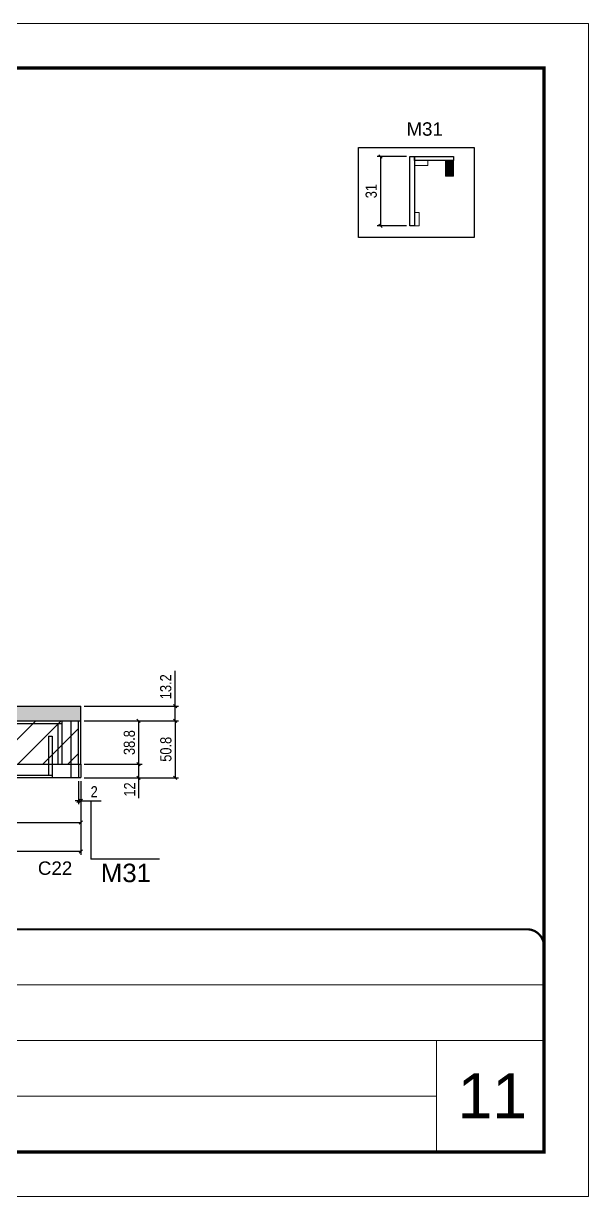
# Model space of a CAD drawing. Extents: x -21493 to -15213, y -12134 to 11887.
# Drawn here: x -17331 to -16825, y 8540 to 9590 of the extents above; entities that cross this region are included whole.
import ezdxf

# ---------------------------------------------------------------- set-up
doc = ezdxf.new("R2010")
doc.units = 0
doc.linetypes.add('CONTINUO', pattern=[0])
doc.linetypes.add('DASHED', pattern=[0.75, 0.5, -0.25])
for name, color, linetype in [('5', 5, 'Continuous'), ('COTA', 241, 'Continuous'), ('NOMENCLATURA', 7, 'Continuous'), ('Painéis', 200, 'Continuous'), ('Reaproveitamento', 251, 'Continuous'), ('SARR_2.2x7', 40, 'Continuous'), ('SARR_3.5x7', 81, 'Continuous')]:
    doc.layers.add(name, color=color, linetype=linetype)
for name, color, linetype, lineweight in [('CARIMBO', 255, 'Continuous', 9), ('Folhas', 255, 'Continuous', 9), ('Madeira', 126, 'Continuous', 18), ('Sarr 2.2x7', 40, 'Continuous', 9), ('SARRAFO DE PRESSAO', 251, 'DASHED', 9)]:
    doc.layers.add(name, color=color, linetype=linetype, lineweight=lineweight)
doc.styles.add('ARIAL', font='arial.ttf')
doc.styles.add('COTA TECNICA', font='techl___.ttf', dxfattribs={"height": 10})
doc.styles.get("Standard").update_dxf_attribs({"font": 'arial.ttf'})
doc.dimstyles.new('PAINEL', dxfattribs={"dimtxt": 10, "dimasz": 3, "dimexe": 3, "dimexo": 3, "dimgap": 3, "dimtad": 1, "dimdec": 1, "dimzin": 12, "dimdsep": 46, "dimtxsty": 'COTA TECNICA', "dimblk1": 'OBLIQUE', "dimblk2": 'OBLIQUE', "dimsah": 1, "dimcen": 0.9, "dimclrd": 4, "dimclre": 4, "dimclrt": 240, "dimadec": 1, "dimazin": 3, "dimtfac": 1, "dimtdec": 1, "dimtmove": 0, "dimatfit": 3, "dimfxl": 1, "dimtolj": 1, "dimtzin": 12, "dimarcsym": 0})

# ---------------------------------------------------------------- blocks, each defined once
blk = doc.blocks.new('_Oblique')
at = {"color": 0, "linetype": 'ByBlock', "lineweight": -2}
blk.add_line((-0.5, -0.5), (0.5, 0.5), dxfattribs=at)
blk = doc.blocks.new('*D741')
at = {"layer": 'Defpoints', "color": 0, "linetype": 'ByBlock', "transparency": 16777216}
for p in [(-16984.8, 9471), (-17011.2, 9409), (-16984.8, 9409)]:
    blk.add_point(p, dxfattribs=at)
at = {"layer": 'Sarr 2.2x7', "color": 4, "linetype": 'ByBlock', "lineweight": -2, "transparency": 16777216}
for p, q in [((-16987.8, 9471), (-17014.2, 9471)), ((-17011.2, 9471), (-17011.2, 9409)), ((-16987.8, 9409), (-17014.2, 9409))]:
    blk.add_line(p, q, dxfattribs=at)
at = {"layer": 'Sarr 2.2x7', "color": 4, "linetype": 'ByBlock', "lineweight": -2, "transparency": 16777216, "xscale": 3, "yscale": 3, "zscale": 3}
for p, rotation in [((-17011.2, 9471), 90), ((-17011.2, 9409), 270)]:
    blk.add_blockref('_Oblique', p, dxfattribs=dict(at, rotation=rotation))
at = {"layer": 'Sarr 2.2x7', "color": 240, "linetype": 'ByBlock', "transparency": 16777216, "insert": (-17019.4, 9440), "char_height": 10, "attachment_point": 5, "rotation": 90, "style": 'COTA TECNICA'}
blk.add_mtext('\\A1;31', dxfattribs=at)
blk = doc.blocks.new('*D100')
at = {"layer": 'COTA', "color": 4, "lineweight": -2, "ltscale": 25, "transparency": 16777216}
for p, q in [((-18116, 8912), (-18116, 8846)), ((-17279.4, 8912), (-17279.4, 8846)), ((-17279.4, 8849), (-18116, 8849))]:
    blk.add_line(p, q, dxfattribs=at)
at = {"layer": 'Defpoints', "color": 0, "ltscale": 25, "transparency": 16777216}
for p in [(-18116, 8915), (-17279.4, 8915), (-18116, 8849)]:
    blk.add_point(p, dxfattribs=at)
at = {"layer": 'COTA', "color": 4, "lineweight": -2, "ltscale": 25, "transparency": 16777216, "xscale": 3, "yscale": 3, "zscale": 3, "rotation": 180}
blk.add_blockref('_Oblique', (-18116, 8849), dxfattribs=at)
at = {"layer": 'COTA', "color": 4, "lineweight": -2, "ltscale": 25, "transparency": 16777216, "xscale": 3, "yscale": 3, "zscale": 3}
blk.add_blockref('_Oblique', (-17279.4, 8849), dxfattribs=at)
at = {"layer": 'COTA', "color": 240, "ltscale": 25, "transparency": 16777216, "insert": (-17697.7, 8857.3), "char_height": 10, "attachment_point": 5, "style": 'COTA TECNICA'}
blk.add_mtext('\\A1;836.6', dxfattribs=at)
blk = doc.blocks.new('*D102')
at = {"layer": 'COTA', "color": 4, "lineweight": -2, "ltscale": 25, "transparency": 16777216}
for p, q in [((-17525.4, 8912), (-17525.4, 8872)), ((-17279.4, 8912), (-17279.4, 8872)), ((-17525.4, 8875), (-17279.4, 8875))]:
    blk.add_line(p, q, dxfattribs=at)
at = {"layer": 'Defpoints', "color": 0, "ltscale": 25, "transparency": 16777216}
for p in [(-17525.4, 8915), (-17279.4, 8915), (-17279.4, 8875)]:
    blk.add_point(p, dxfattribs=at)
at = {"layer": 'COTA', "color": 4, "lineweight": -2, "ltscale": 25, "transparency": 16777216, "xscale": 3, "yscale": 3, "zscale": 3, "rotation": 180}
blk.add_blockref('_Oblique', (-17525.4, 8875), dxfattribs=at)
at = {"layer": 'COTA', "color": 4, "lineweight": -2, "ltscale": 25, "transparency": 16777216, "xscale": 3, "yscale": 3, "zscale": 3}
blk.add_blockref('_Oblique', (-17279.4, 8875), dxfattribs=at)
at = {"layer": 'COTA', "color": 240, "ltscale": 25, "transparency": 16777216, "insert": (-17402.4, 8883.1), "char_height": 10, "attachment_point": 5, "style": 'COTA TECNICA'}
blk.add_mtext('\\A1;246', dxfattribs=at)
blk = doc.blocks.new('*D719')
at = {"layer": 'COTA', "color": 4, "lineweight": -2, "ltscale": 25, "transparency": 16777216}
for p, q in [((-17276.4, 8965.8), (-17224.6, 8965.8)), ((-17227.6, 8965.8), (-17227.6, 8927)), ((-17276.4, 8927), (-17224.6, 8927))]:
    blk.add_line(p, q, dxfattribs=at)
at = {"layer": 'Defpoints', "color": 0, "ltscale": 25, "transparency": 16777216}
for p in [(-17279.4, 8965.8), (-17279.4, 8927), (-17227.6, 8927)]:
    blk.add_point(p, dxfattribs=at)
at = {"layer": 'COTA', "color": 4, "lineweight": -2, "ltscale": 25, "transparency": 16777216, "xscale": 3, "yscale": 3, "zscale": 3}
for p, rotation in [((-17227.6, 8965.8), 90), ((-17227.6, 8927), 270)]:
    blk.add_blockref('_Oblique', p, dxfattribs=dict(at, rotation=rotation))
at = {"layer": 'COTA', "color": 240, "ltscale": 25, "transparency": 16777216, "insert": (-17235.9, 8946.4), "char_height": 10, "attachment_point": 5, "rotation": 90, "style": 'COTA TECNICA'}
blk.add_mtext('\\A1;38.8', dxfattribs=at)
blk = doc.blocks.new('*D103')
at = {"layer": 'COTA', "color": 4, "lineweight": -2, "ltscale": 25, "transparency": 16777216}
for p, q in [((-17281.4, 8912), (-17281.4, 8891.4)), ((-17279.4, 8912), (-17279.4, 8891.4)), ((-17281.4, 8894.4), (-17284.4, 8894.4)), ((-17281.4, 8894.4), (-17279.4, 8894.4)), ((-17279.4, 8894.4), (-17261.3, 8894.4))]:
    blk.add_line(p, q, dxfattribs=at)
at = {"layer": 'Defpoints', "color": 0, "ltscale": 25, "transparency": 16777216}
for p in [(-17281.4, 8915), (-17279.4, 8915), (-17279.4, 8894.4)]:
    blk.add_point(p, dxfattribs=at)
at = {"layer": 'COTA', "color": 4, "lineweight": -2, "ltscale": 25, "transparency": 16777216, "xscale": 3, "yscale": 3, "zscale": 3}
blk.add_blockref('_Oblique', (-17281.4, 8894.4), dxfattribs=at)
at = {"layer": 'COTA', "color": 4, "lineweight": -2, "ltscale": 25, "transparency": 16777216, "xscale": 3, "yscale": 3, "zscale": 3, "rotation": 180}
blk.add_blockref('_Oblique', (-17279.4, 8894.4), dxfattribs=at)
at = {"layer": 'COTA', "color": 240, "ltscale": 25, "transparency": 16777216, "insert": (-17267.4, 8902.4), "char_height": 10, "attachment_point": 5, "style": 'COTA TECNICA'}
blk.add_mtext('\\A1;2', dxfattribs=at)
blk = doc.blocks.new('*D795')
at = {"layer": 'COTA', "color": 4, "lineweight": -2, "ltscale": 25, "transparency": 16777216}
for p, q in [((-17195, 8979), (-17195, 9010.7)), ((-17276.4, 8979), (-17192, 8979)), ((-17195, 8965.8), (-17195, 8979)), ((-17276.4, 8965.8), (-17192, 8965.8))]:
    blk.add_line(p, q, dxfattribs=at)
at = {"layer": 'Defpoints', "color": 0, "ltscale": 25, "transparency": 16777216}
for p in [(-17279.4, 8979), (-17195, 8979), (-17279.4, 8965.8)]:
    blk.add_point(p, dxfattribs=at)
at = {"layer": 'COTA', "color": 4, "lineweight": -2, "ltscale": 25, "transparency": 16777216, "xscale": 3, "yscale": 3, "zscale": 3}
for p, rotation in [((-17195, 8979), 90), ((-17195, 8965.8), 270)]:
    blk.add_blockref('_Oblique', p, dxfattribs=dict(at, rotation=rotation))
at = {"layer": 'COTA', "color": 240, "ltscale": 25, "transparency": 16777216, "insert": (-17203.3, 8996.4), "char_height": 10, "attachment_point": 5, "rotation": 90, "style": 'COTA TECNICA'}
blk.add_mtext('\\A1;13.2', dxfattribs=at)
blk = doc.blocks.new('*D796')
at = {"layer": 'COTA', "color": 4, "lineweight": -2, "ltscale": 25, "transparency": 16777216}
for p, q in [((-17276.4, 8927), (-17224.6, 8927)), ((-17227.6, 8927), (-17227.6, 8915)), ((-17276.4, 8915), (-17224.6, 8915)), ((-17227.6, 8915), (-17227.6, 8896.7))]:
    blk.add_line(p, q, dxfattribs=at)
at = {"layer": 'Defpoints', "color": 0, "ltscale": 25, "transparency": 16777216}
for p in [(-17279.4, 8927), (-17279.4, 8915), (-17227.6, 8915)]:
    blk.add_point(p, dxfattribs=at)
at = {"layer": 'COTA', "color": 4, "lineweight": -2, "ltscale": 25, "transparency": 16777216, "xscale": 3, "yscale": 3, "zscale": 3}
for p, rotation in [((-17227.6, 8927), 90), ((-17227.6, 8915), 270)]:
    blk.add_blockref('_Oblique', p, dxfattribs=dict(at, rotation=rotation))
at = {"layer": 'COTA', "color": 240, "ltscale": 25, "transparency": 16777216, "insert": (-17235.7, 8904.4), "char_height": 10, "attachment_point": 5, "rotation": 90, "style": 'COTA TECNICA'}
blk.add_mtext('\\A1;12', dxfattribs=at)
blk = doc.blocks.new('*D120')
at = {"layer": 'COTA', "color": 4, "lineweight": -2, "ltscale": 25, "transparency": 16777216}
for p, q in [((-17276.4, 8965.8), (-17192, 8965.8)), ((-17195, 8965.8), (-17195, 8915)), ((-17276.4, 8915), (-17192, 8915))]:
    blk.add_line(p, q, dxfattribs=at)
at = {"layer": 'Defpoints', "color": 0, "ltscale": 25, "transparency": 16777216}
for p in [(-17279.4, 8965.8), (-17279.4, 8915), (-17195, 8915)]:
    blk.add_point(p, dxfattribs=at)
at = {"layer": 'COTA', "color": 4, "lineweight": -2, "ltscale": 25, "transparency": 16777216, "xscale": 3, "yscale": 3, "zscale": 3}
for p, rotation in [((-17195, 8965.8), 90), ((-17195, 8915), 270)]:
    blk.add_blockref('_Oblique', p, dxfattribs=dict(at, rotation=rotation))
at = {"layer": 'COTA', "color": 240, "ltscale": 25, "transparency": 16777216, "insert": (-17203.2, 8940.4), "char_height": 10, "attachment_point": 5, "rotation": 90, "style": 'COTA TECNICA'}
blk.add_mtext('\\A1;50.8', dxfattribs=at)
blk = doc.blocks.new('9999999999')
at = {"color": 30, "linetype": 'CONTINUO'}
for p, q in [((98564.6, 34379.6), (99584, 34379.6)), ((98564.6, 34329.8), (99488, 34329.8)), ((99584, 34329.8), (99488, 34329.8)), ((99488, 34329.8), (99488, 34230.2)), ((98564.6, 34280), (99488, 34280))]:
    blk.add_line(p, q, dxfattribs=at)
at = {"color": 30, "linetype": 'CONTINUO', "const_width": 2}
blk.add_lwpolyline([(99584, 34230.2), (99584, 34414.4, 0.414214), (99569, 34429.4), (98229, 34429.4, 0.414214), (98214, 34414.4), (98214, 34245.2, 0.414214), (98229, 34230.2), (99584, 34230.2)], format="xyb", dxfattribs=at)
at = {"layer": 'Folhas'}
blk.add_lwpolyline([(98139, 34190.2), (99624, 34190.2), (99624, 35240.2), (98139, 35240.2)], close=True, dxfattribs=at)
at = {"layer": 'Folhas', "color": 30, "const_width": 3}
blk.add_lwpolyline([(98214, 34230.2), (99584, 34230.2), (99584, 35200.2), (98214, 35200.2)], close=True, dxfattribs=at)

msp = doc.modelspace()

# ---------------------------------------------------------------- hatches: boundary and pattern name
at = {"layer": 'COTA', "linetype": 'ByBlock'}
h = msp.add_hatch(dxfattribs=at)
h.set_pattern_fill('AR-CONC', color=256, scale=0.03)
h.set_pattern_definition([(50, (-157367.5164, -24213.6093), (5.46554007, -0.47817257), [0.5715, -6.2865]), (355, (-157367.5164, -24213.6093), (-1.05730264, 5.73170536), [0.4572, -5.02921753]), (100.4514447, (-157367.061, -24213.649), (4.40823741, 5.25353256), [0.48570026, -5.34270734]), (46.1842, (-157367.5164, -24212.085), (8.13237123, -1.26126984), [0.85725, -9.42975]), (96.6355576, (-157366.839, -24212.1904), (7.122124, 7.42278374), [0.7285507, -8.01406824]), (351.184151, (-157367.516, -24212.085), (7.122124, 7.42278374), [0.685799, -7.54379196]), (21, (-157366.7544, -24212.4663), (4.54843174, -3.06795595), [0.5715, -6.2865]), (326, (-157366.7544, -24212.4663), (1.85406085, 5.52563898), [0.4572, -5.0292]), (71.451445, (-157366.3754, -24212.722), (6.40249258, 2.45768307), [0.48570026, -5.34269813]), (37.5, (-157367.5164, -24213.6093), (0.092658098, 2.536651166), [0, -4.96824, 0, -5.1054, 0, -5.04825]), (7.5, (-157367.5164, -24213.6093), (2.004589875, 3.005417245), [0, -2.91084, 0, -4.85394, 0, -1.92405]), (327.5, (-157369.2157, -24213.6093), (4.067717855, -0.17186232), [0, -1.905, 0, -5.9436, 0, -7.8867]), (317.5, (-157369.9777, -24213.6093), (4.44387544, 0.76279473), [0, -2.4765, 0, -3.94716, 0, -5.6007])])
h.paths.add_polyline_path([(-17279.42, 8965.81), (-17279.42, 8979.01), (-18116.02, 8979.01), (-18116.02, 8965.81)])
at = {"layer": 'Madeira'}
h = msp.add_hatch(dxfattribs=at)
h.set_pattern_fill('ANSI31', color=256, scale=0.2, angle=270, style=0)
h.set_pattern_definition([(315, (-379.8078, -3880.7175), (0.449012806, 0.449012806), [])])
h.paths.add_polyline_path([(-16945.82, 9467.41), (-16952.82, 9467.41), (-16952.82, 9453.41), (-16945.82, 9453.41)])
at = {"layer": 'Reaproveitamento', "ltscale": 25}
h = msp.add_hatch(dxfattribs=at)
h.set_pattern_fill('ANSI31', color=256, scale=5)
h.set_pattern_definition([(45, (-158630.698, -18004.242), (-11.2253202, 11.2253202), [])])
h.paths.add_polyline_path([(-17281.42, 8965.81), (-17525.42, 8965.81), (-17525.42, 8927.01), (-17281.42, 8927.01)])
h.paths.add_polyline_path([(-17441.44, 8935.48), (-17373.82, 8935.48), (-17368.32, 8951.45), (-17435.94, 8951.45)], flags=24)

# ---------------------------------------------------------------- linework, layer by layer
at = {"linetype": 'ByBlock'}
msp.add_lwpolyline([(-17030.74, 9479.17), (-16927.3, 9479.17), (-16927.3, 9398.62), (-17030.74, 9398.62)], close=True, dxfattribs=at)
at = {"layer": 'COTA', "linetype": 'ByBlock'}
for p in [(-18116.02, 8979.01), (-18116.02, 8979.01), (-17279.42, 8965.81)]:
    msp.add_line(p, (-17279.42, 8979.01), dxfattribs=at)
at = {"layer": 'Madeira'}
msp.add_lwpolyline([(-16945.82, 9467.41), (-16952.82, 9467.41), (-16952.82, 9453.41), (-16945.82, 9453.41)], close=True, dxfattribs=at)
at = {"layer": 'NOMENCLATURA', "linetype": 'Continuous'}
for p in [(-17270.37, 8894.38), (-17208.88, 8841.98)]:
    msp.add_line(p, (-17270.37, 8841.98), dxfattribs=at)
at = {"layer": 'Painéis'}
for p, q in [((-18116.02, 8965.81), (-17279.42, 8965.81)), ((-18116.02, 8927.01), (-17279.42, 8927.01)), ((-18116.02, 8915.01), (-17279.42, 8915.01))]:
    msp.add_line(p, q, dxfattribs=at)
at = {"layer": 'Painéis', "ltscale": 25}
for p, q in [((-17281.42, 8927.01), (-17281.42, 8965.81)), ((-17279.42, 8927.01), (-17279.42, 8965.81)), ((-17281.42, 8927.01), (-17281.42, 8915.01)), ((-17279.42, 8927.01), (-17279.42, 8915.01))]:
    msp.add_line(p, q, dxfattribs=at)
at = {"layer": 'Painéis'}
msp.add_lwpolyline([(-16980.78, 9409.02), (-16984.78, 9409.02), (-16984.78, 9471.02), (-16980.78, 9471.02)], close=True, dxfattribs=at)
at = {"layer": 'Painéis', "linetype": 'ByBlock'}
msp.add_lwpolyline([(-16980.78, 9471.02), (-16945.84, 9471.02), (-16945.84, 9467.42), (-16980.78, 9467.42), (-16980.78, 9471.02)], dxfattribs=at)
at = {"layer": 'Sarr 2.2x7', "linetype": 'ByBlock'}
for points in [[(-16980.78, 9467.42), (-16968.78, 9467.42), (-16968.78, 9463.02), (-16980.78, 9463.02), (-16980.78, 9467.42)], [(-16980.78, 9409.02), (-16980.78, 9421.02), (-16976.38, 9421.02), (-16976.38, 9409.02), (-16980.78, 9409.02)]]:
    msp.add_lwpolyline(points, dxfattribs=at)
at = {"layer": 'SARR_2.2x7', "linetype": 'Continuous'}
for p, q in [((-18099.02, 8963.61), (-17296.42, 8963.61)), ((-17288.42, 8965.81), (-17288.42, 8927.01)), ((-17288.42, 8927.01), (-17288.42, 8915.01)), ((-17516.92, 8917.21), (-17304.93, 8917.21)), ((-17516.92, 8915.01), (-17304.93, 8915.01))]:
    msp.add_line(p, q, dxfattribs=at)
at = {"layer": 'SARR_3.5x7'}
for p, q in [((-17299.93, 8963.62), (-17299.93, 8927.01)), ((-17296.42, 8965.81), (-17296.42, 8927.01)), ((-17308.43, 8952.19), (-17308.43, 8917.21)), ((-17308.43, 8952.19), (-17304.93, 8952.19)), ((-17304.93, 8952.19), (-17304.93, 8915.01))]:
    msp.add_line(p, q, dxfattribs=at)

# ---------------------------------------------------------------- block references
at = {"layer": 'SARRAFO DE PRESSAO', "color": 6, "linetype": 'ByBlock'}
msp.add_blockref('9999999999', (-116448.89, -25650.12), dxfattribs=at)

# ---------------------------------------------------------------- texts
at = {"layer": '5', "color": 7, "linetype": 'Continuous'}
msp.add_text('M31', height=12, rotation=359.99996, dxfattribs=at).set_placement((-16987.9, 9489.61))
at = {"layer": '5', "linetype": 'Continuous'}
msp.add_text('C22', height=12, rotation=359.99996, dxfattribs=at).set_placement((-17317.79, 8828.02))
at = {"layer": 'CARIMBO', "style": 'ARIAL'}
msp.add_text('11', height=40, dxfattribs=at).set_placement((-16942.05, 8610.23))
at = {"layer": 'NOMENCLATURA', "linetype": 'Continuous'}
msp.add_text('M31', height=16.5, dxfattribs=at).set_placement((-17261.38, 8821.5))

# ---------------------------------------------------------------- dimensions: what is measured, and where the dimension line sits
at = {"layer": 'COTA', "ltscale": 25}
for base, p1, p2, picture, middle in [((-17195.04, 8979.01), (-17279.42, 8965.81), (-17279.42, 8979.01), '*D795', (-17203.26, 8996.38)), ((-17227.61, 8927.01), (-17279.42, 8965.81), (-17279.42, 8927.01), '*D719', (-17235.86, 8946.41)), ((-17195.04, 8915.01), (-17279.42, 8965.81), (-17279.42, 8915.01), '*D120', (-17203.17, 8940.41)), ((-17227.61, 8915.01), (-17279.42, 8927.01), (-17279.42, 8915.01), '*D796', (-17235.67, 8904.36))]:
    dim = msp.add_linear_dim(base=base, p1=p1, p2=p2, angle=90, dimstyle='PAINEL', dxfattribs=at)
    dim.commit()
    dim.dimension.update_dxf_attribs({"geometry": picture, "text_midpoint": middle})
for base, p1, p2, picture, middle in [((-18116.02, 8849.05), (-17279.42, 8915.01), (-18116.02, 8915.01), '*D100', (-17697.72, 8857.29)), ((-17279.42, 8894.38), (-17281.42, 8915.01), (-17279.42, 8915.01), '*D103', (-17267.37, 8902.38))]:
    dim = msp.add_linear_dim(base=base, p1=p1, p2=p2, dimstyle='PAINEL', dxfattribs=at)
    dim.commit()
    dim.dimension.update_dxf_attribs({"geometry": picture, "text_midpoint": middle})
dim = msp.add_linear_dim(base=(-17279.42, 8875.04), p1=(-17525.42, 8915.01), p2=(-17279.42, 8915.01), dimstyle='PAINEL', override={"dimtmove": 1}, dxfattribs=at)
dim.commit()
dim.dimension.update_dxf_attribs({"geometry": '*D102', "text_midpoint": (-17402.42, 8883.14)})
at = {"layer": 'Sarr 2.2x7', "linetype": 'ByBlock'}
dim = msp.add_linear_dim(base=(-17011.23, 9409.02), p1=(-16984.78, 9471.02), p2=(-16984.78, 9409.02), angle=90, dimstyle='PAINEL', override={"dimlfac": 0.5}, dxfattribs=at)
dim.commit()
dim.dimension.update_dxf_attribs({"geometry": '*D741', "text_midpoint": (-17019.45, 9440.02)})

doc.saveas('drawing.dxf')
